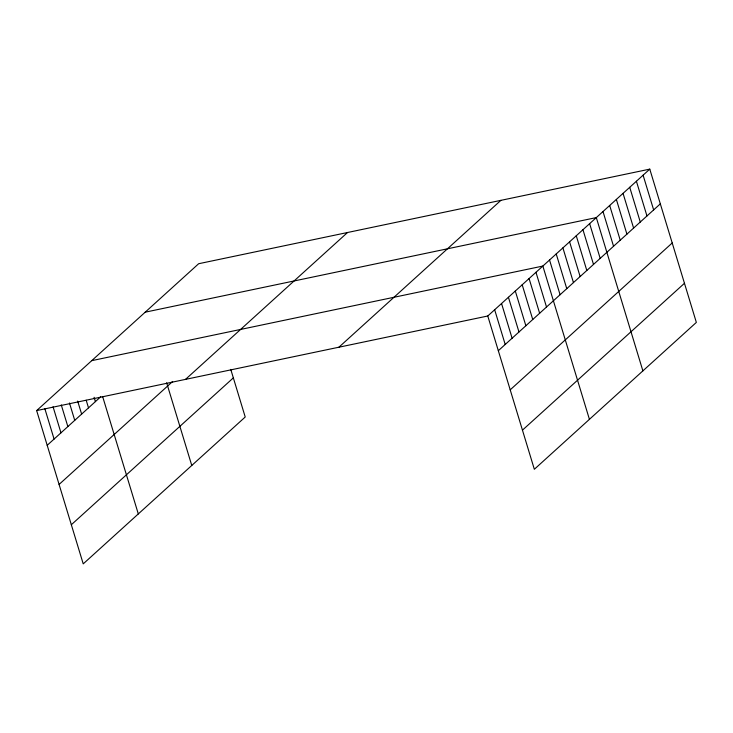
<?xml version="1.0" encoding="UTF-8"?>
<svg xmlns="http://www.w3.org/2000/svg" width="733" height="733" viewBox="0 0 733 733"><rect width="100%" height="100%" fill="white"/><g stroke="black" fill="none" stroke-linecap="round" stroke-linejoin="round"><path stroke-width="1.1" d="M230.767 369.395L245.225 417.004L83.223 563.869L36.65 410.59L198.661 263.724L649.777 169.131L696.35 322.41L534.339 469.276L487.775 315.996L649.777 169.131M47.196 445.307L100.751 396.764M59.089 484.44L172.64 381.49M185.522 379.373L347.524 232.508M71.33 524.746L233.341 377.88M338.903 347.213L500.905 200.347M498.321 350.713L660.332 203.847M510.205 389.837L672.216 242.971M522.455 430.152L684.466 283.286M145.198 312.185L596.314 217.591L642.887 370.88M91.735 360.654L542.851 266.061L589.424 419.34M36.65 410.59L487.775 315.996M643.098 175.187L653.644 209.904M636.409 181.243L646.964 215.96M629.729 187.3L640.275 222.026M623.05 193.356L633.596 228.082M616.361 199.422L626.917 234.139M609.682 205.478L620.228 240.195M603.002 211.535L613.548 246.251M589.634 223.647L600.18 258.373M582.955 229.713L593.501 264.43M576.266 235.769L586.812 270.486M569.587 241.826L580.133 276.543M562.898 247.882L573.453 282.608M556.219 253.939L566.765 288.665M549.539 260.004L560.085 294.721M535.97 272.3L546.516 307.017M529.079 278.54L539.635 313.266M522.198 284.78L532.744 319.506M515.308 291.028L525.863 325.745M508.427 297.268L518.973 331.985M501.546 303.508L512.092 338.234M494.656 309.747L505.202 344.473M166.638 382.773L191.771 465.473M102.611 396.461L138.308 513.943M94.081 397.277L95.4 401.62M86.201 400.264L88.51 407.86M77.671 401.079L81.629 414.099M69.47 402.985L74.739 420.348M61.26 404.882L67.857 426.588M53.06 406.788L60.967 432.827M44.85 408.684L54.086 439.067"/></g></svg>
